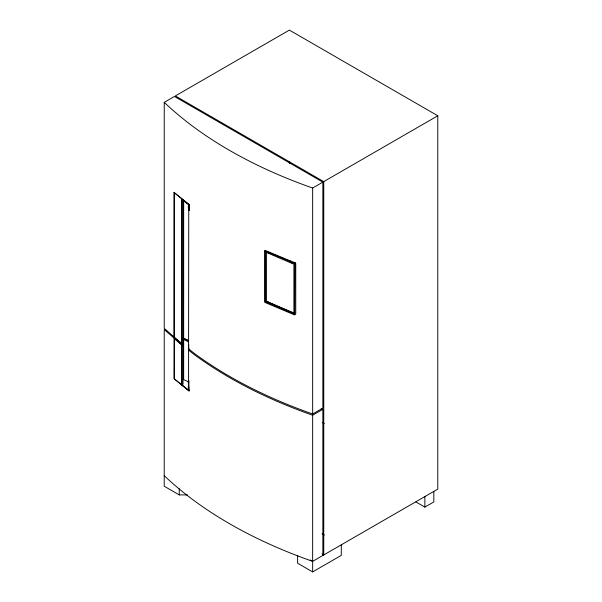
<?xml version="1.0" encoding="UTF-8"?>
<svg xmlns="http://www.w3.org/2000/svg" width="602" height="602" viewBox="0 0 602 602"><rect width="100%" height="100%" fill="white"/><g stroke="black" fill="none" stroke-linecap="round" stroke-linejoin="round"><path stroke-width="0.9" d="M188.576 346.15L188.757 205.395M189.088 390.976L174.136 378.801L174.249 338.437L174.249 378.748L189.088 390.976L188.757 380.487M265.204 250.432L290.427 260.952M290.412 260.959L295.319 262.863M265.422 301.625L265.422 252.012L293.911 264.188L293.911 313.8L265.422 301.625L266.122 301.083L266.107 251.478M182.88 342.989L181.812 343.607L178.651 341.123L164.241 328.301L164.241 102.348L174.445 96.455L322.853 182.135L322.853 408.088L312.649 413.98A441.304 254.789 0 0 1 194.363 353.434L189.194 349.378A24.373 14.072 0 0 1 188.757 344.525M189.194 204.672L174.136 192.55L189.194 204.672L189.194 210.248M164.241 102.348A441.304 254.789 0 0 0 312.649 188.027L322.853 182.135M437.782 115.78L289.374 30.1L175.34 95.936L323.748 181.623L437.782 115.78L437.782 489.11L312.649 561.357A441.304 254.789 0 0 1 164.241 475.678M174.136 192.55L174.136 337.255L181.789 343.727L183.038 343.005L183.038 199.646M181.789 384.851L181.789 344.954L183.038 344.231L183.038 384.129L181.789 384.851L188.832 390.367L188.441 383.873A24.629 14.222 0 0 1 188.479 380.584M188.757 345.759A24.373 14.072 0 0 0 189.194 350.612L194.363 354.661A441.304 254.789 0 0 0 312.649 415.207L322.853 409.315L322.853 555.465M297.621 555.322L297.621 563.224L312.649 571.9L341.289 555.36L341.289 544.818M415.922 501.94L424.869 507.11L433.824 501.94L433.824 491.398M174.136 337.255L174.249 192.497M295.304 314.394L295.755 313.973L295.755 263.593L295.07 262.705M181.812 385.145L181.812 344.833L164.241 329.527L164.218 486.228L179.245 494.904L187.493 494.904M182.873 338.068L188.501 340.566M182.873 339.295L183.73 339.4M182.865 379.26L189.088 382.089M290.412 311.603L292.986 312.551M267.597 252.404L270.185 253.51M271.916 254.247L274.504 255.353M277.958 256.828L279.682 257.566M290.044 261.99L292.632 263.097M269.109 302.52L266.867 301.436L290.427 311.595M294.363 313.446L265.873 301.278L265.873 251.666M182.865 338.136A2.686 1.55 0 0 1 183.663 338.241L188.418 340.627M182.865 339.37A2.686 1.55 0 0 1 183.663 339.468L188.501 341.801M321.227 408.382L322.853 409.315M322.627 422.627L324.245 423.56M322.032 533.703L324.44 535.088M322.123 554.013L323.748 554.946L323.748 181.623M310.271 559.988L312.649 561.357M174.136 338.49L181.789 344.954M189.088 210.309L188.832 204.943L181.789 199.428L181.789 343.727M188.832 210.113L188.441 208.781A24.629 14.222 0 0 1 188.479 205.5M188.832 390.367L188.441 389.035A24.629 14.222 0 0 1 188.479 385.754M188.576 207.02L188.719 208.646M424.869 496.567L424.869 507.11M312.649 188.027L312.649 413.98M312.649 415.207L312.649 571.9M289.374 161.75L289.374 163.631M188.576 347.377L188.576 382.112M183.663 200.496L183.663 338.241M183.663 339.468L183.663 379.365M181.812 198.893L181.812 343.607M179.245 488.756L179.245 494.904M264.481 251.004L264.481 301.835L265.046 302.497L294.709 314.951L294.852 263.977L294.288 263.315L265.046 250.823L264.481 251.004"/></g></svg>
